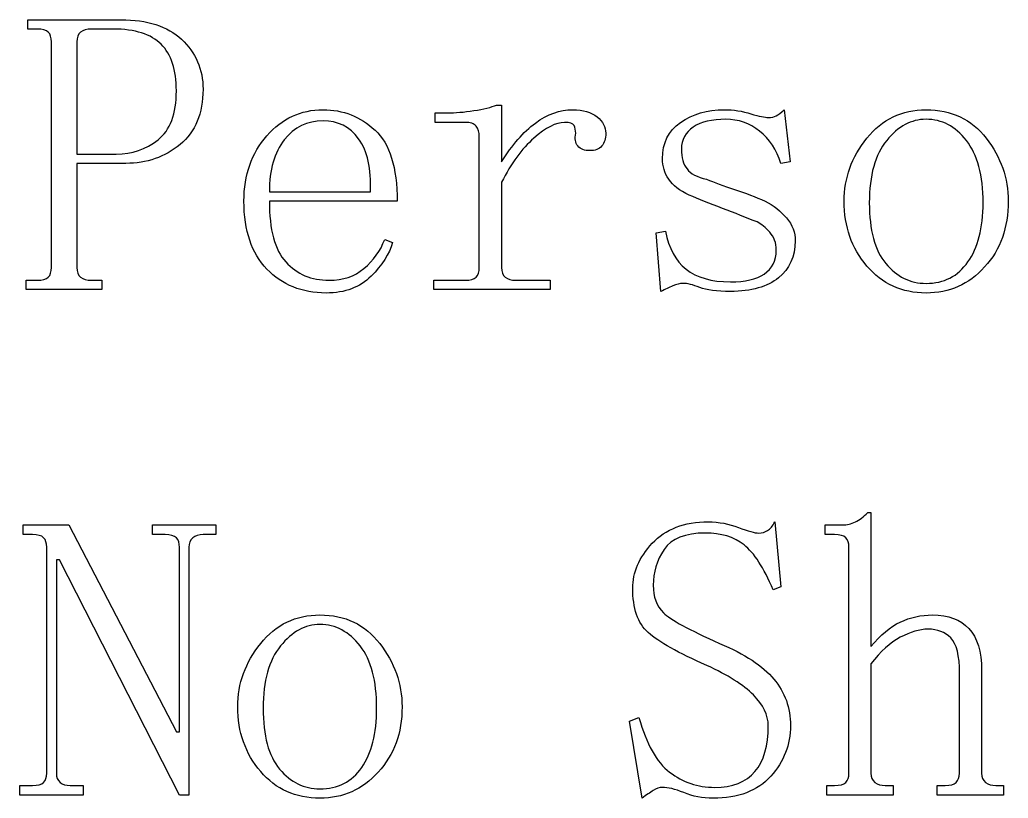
# Model space of a CAD drawing. Header units: centimetres. Extents: x -8.7 to 8.7, y -12.1 to 12.9.
# Drawn here: x -3.563 to -0.927, y 8.14 to 10.215 of the extents above; entities that cross this region are included whole.
import ezdxf

# ---------------------------------------------------------------- set-up
doc = ezdxf.new("R2010")
doc.units = ezdxf.units.CM
doc.header["$MEASUREMENT"] = 0
doc.layers.add('Layer 1', color=7, linetype='Continuous')

msp = doc.modelspace()

# ---------------------------------------------------------------- linework, layer by layer
at = {"layer": 'Layer 1'}
for points, knots in [([(-3.5415, 10.21539), (-3.5415, 10.21539), (-3.5415, 10.19059), (-3.5415, 10.19059), (-3.5415, 10.19059), (-3.5415, 10.19059), (-3.5167, 10.19059), (-3.5167, 10.19059), (-3.5167, 10.19059), (-3.50267, 10.19059), (-3.49255, 10.18793), (-3.48693, 10.18232), (-3.48693, 10.18232), (-3.48132, 10.17671), (-3.47866, 10.16792), (-3.47866, 10.15669), (-3.47866, 10.15669), (-3.47866, 10.15669), (-3.47866, 9.55476), (-3.47866, 9.55476), (-3.47866, 9.55476), (-3.47866, 9.54353), (-3.48131, 9.53474), (-3.48693, 9.52913), (-3.48693, 9.52913), (-3.49254, 9.52352), (-3.50266, 9.52086), (-3.5167, 9.52086), (-3.5167, 9.52086), (-3.5167, 9.52086), (-3.54564, 9.52086), (-3.54564, 9.52086), (-3.54564, 9.52086), (-3.54564, 9.52086), (-3.54564, 9.49606), (-3.54564, 9.49606), (-3.54564, 9.49606), (-3.54564, 9.49606), (-3.3439, 9.49606), (-3.3439, 9.49606), (-3.3439, 9.49606), (-3.3439, 9.49606), (-3.3439, 9.52086), (-3.3439, 9.52086), (-3.3439, 9.52086), (-3.3439, 9.52086), (-3.37284, 9.52086), (-3.37284, 9.52086), (-3.37284, 9.52086), (-3.38407, 9.52086), (-3.39393, 9.52351), (-3.40095, 9.52913), (-3.40095, 9.52913), (-3.40797, 9.53474), (-3.41087, 9.54353), (-3.41087, 9.55476), (-3.41087, 9.55476), (-3.41087, 9.55476), (-3.41087, 9.83257), (-3.41087, 9.83257), (-3.41087, 9.83257), (-3.41087, 9.83257), (-3.28023, 9.83257), (-3.28023, 9.83257), (-3.28023, 9.83257), (-3.22409, 9.83257), (-3.17624, 9.84932), (-3.13554, 9.88301), (-3.13554, 9.88301), (-3.09484, 9.91669), (-3.07436, 9.96563), (-3.07436, 10.03018), (-3.07436, 10.03018), (-3.07436, 10.08351), (-3.09352, 10.12821), (-3.13141, 10.1633), (-3.13141, 10.1633), (-3.1693, 10.19839), (-3.2233, 10.21539), (-3.29347, 10.21539), (-3.29347, 10.21539), (-3.29347, 10.21539), (-3.54152, 10.21539), (-3.54152, 10.21539), (-3.54152, 10.21539), (-3.54152, 10.21539), (-3.5415, 10.21539), (-3.5415, 10.21539)], [0, 0, 0, 0, 0.0434783, 0.0434783, 0.0434783, 0.0434783, 0.0869565, 0.0869565, 0.0869565, 0.0869565, 0.1304348, 0.1304348, 0.1304348, 0.1304348, 0.173913, 0.173913, 0.173913, 0.173913, 0.2173913, 0.2173913, 0.2173913, 0.2173913, 0.2608696, 0.2608696, 0.2608696, 0.2608696, 0.3043478, 0.3043478, 0.3043478, 0.3043478, 0.3478261, 0.3478261, 0.3478261, 0.3478261, 0.3913043, 0.3913043, 0.3913043, 0.3913043, 0.4347826, 0.4347826, 0.4347826, 0.4347826, 0.4782609, 0.4782609, 0.4782609, 0.4782609, 0.5217391, 0.5217391, 0.5217391, 0.5217391, 0.5652174, 0.5652174, 0.5652174, 0.5652174, 0.6086957, 0.6086957, 0.6086957, 0.6086957, 0.6521739, 0.6521739, 0.6521739, 0.6521739, 0.6956522, 0.6956522, 0.6956522, 0.6956522, 0.7391304, 0.7391304, 0.7391304, 0.7391304, 0.7826087, 0.7826087, 0.7826087, 0.7826087, 0.826087, 0.826087, 0.826087, 0.826087, 0.8695652, 0.8695652, 0.8695652, 0.8695652, 0.9130435, 0.9130435, 0.9130435, 0.9130435, 1, 1, 1, 1]), ([(-3.37283, 10.19059), (-3.37283, 10.19059), (-3.31413, 10.19059), (-3.31413, 10.19059), (-3.31413, 10.19059), (-3.25519, 10.19059), (-3.21264, 10.17674), (-3.18597, 10.15008), (-3.18597, 10.15008), (-3.1593, 10.12341), (-3.14546, 10.08219), (-3.14546, 10.02606), (-3.14546, 10.02606), (-3.14546, 9.96431), (-3.16196, 9.92068), (-3.19424, 9.89542), (-3.19424, 9.89542), (-3.22652, 9.87016), (-3.26376, 9.85739), (-3.30586, 9.85739), (-3.30586, 9.85739), (-3.30586, 9.85739), (-3.41087, 9.85739), (-3.41087, 9.85739), (-3.41087, 9.85739), (-3.41087, 9.85739), (-3.41087, 10.1567), (-3.41087, 10.1567), (-3.41087, 10.1567), (-3.41087, 10.16793), (-3.40797, 10.17672), (-3.40095, 10.18233), (-3.40095, 10.18233), (-3.39393, 10.18794), (-3.38407, 10.1906), (-3.37284, 10.1906), (-3.37284, 10.1906), (-3.37284, 10.1906), (-3.37283, 10.19059), (-3.37283, 10.19059)], [0, 0, 0, 0, 0.0909091, 0.0909091, 0.0909091, 0.0909091, 0.1818182, 0.1818182, 0.1818182, 0.1818182, 0.2727273, 0.2727273, 0.2727273, 0.2727273, 0.3636364, 0.3636364, 0.3636364, 0.3636364, 0.4545455, 0.4545455, 0.4545455, 0.4545455, 0.5454545, 0.5454545, 0.5454545, 0.5454545, 0.6363636, 0.6363636, 0.6363636, 0.6363636, 0.7272727, 0.7272727, 0.7272727, 0.7272727, 0.8181818, 0.8181818, 0.8181818, 0.8181818, 1, 1, 1, 1]), ([(-2.75437, 9.97562), (-2.81332, 9.97562), (-2.86332, 9.95248), (-2.90402, 9.90617), (-2.90402, 9.90617), (-2.94472, 9.85986), (-2.9652, 9.80188), (-2.9652, 9.73171), (-2.9652, 9.73171), (-2.9652, 9.65312), (-2.94472, 9.59274), (-2.90402, 9.55064), (-2.90402, 9.55064), (-2.86332, 9.50854), (-2.81066, 9.48697), (-2.7461, 9.48697), (-2.7461, 9.48697), (-2.69558, 9.48697), (-2.65568, 9.50215), (-2.62621, 9.53162), (-2.62621, 9.53162), (-2.59674, 9.56109), (-2.57758, 9.59087), (-2.56916, 9.62174), (-2.56916, 9.62174), (-2.56916, 9.62174), (-2.58983, 9.63001), (-2.58983, 9.63001), (-2.58983, 9.63001), (-2.60106, 9.59913), (-2.61997, 9.57334), (-2.64523, 9.55229), (-2.64523, 9.55229), (-2.67049, 9.53124), (-2.70134, 9.52087), (-2.73783, 9.52087), (-2.73783, 9.52087), (-2.78555, 9.52087), (-2.82411, 9.53737), (-2.85359, 9.56965), (-2.85359, 9.56965), (-2.88306, 9.60193), (-2.89741, 9.65592), (-2.89741, 9.73171), (-2.89741, 9.73171), (-2.89741, 9.73171), (-2.55676, 9.73171), (-2.55676, 9.73171), (-2.55676, 9.73171), (-2.55676, 9.82153), (-2.57617, 9.88456), (-2.61546, 9.92105), (-2.61546, 9.92105), (-2.65476, 9.95754), (-2.70104, 9.97562), (-2.75437, 9.97562)], [0, 0, 0, 0, 0.0666667, 0.0666667, 0.0666667, 0.0666667, 0.1333333, 0.1333333, 0.1333333, 0.1333333, 0.2, 0.2, 0.2, 0.2, 0.2666667, 0.2666667, 0.2666667, 0.2666667, 0.3333333, 0.3333333, 0.3333333, 0.3333333, 0.4, 0.4, 0.4, 0.4, 0.4666667, 0.4666667, 0.4666667, 0.4666667, 0.5333333, 0.5333333, 0.5333333, 0.5333333, 0.6, 0.6, 0.6, 0.6, 0.6666667, 0.6666667, 0.6666667, 0.6666667, 0.7333333, 0.7333333, 0.7333333, 0.7333333, 0.8, 0.8, 0.8, 0.8, 0.8666667, 0.8666667, 0.8666667, 0.8666667, 1, 1, 1, 1]), ([(-2.29135, 9.98802), (-2.30538, 9.98241), (-2.32587, 9.97735), (-2.35253, 9.97314), (-2.35253, 9.97314), (-2.3792, 9.96893), (-2.40233, 9.96735), (-2.42198, 9.96735), (-2.42198, 9.96735), (-2.42198, 9.96735), (-2.45505, 9.96735), (-2.45505, 9.96735), (-2.45505, 9.96735), (-2.45505, 9.96735), (-2.45505, 9.94172), (-2.45505, 9.94172), (-2.45505, 9.94172), (-2.45505, 9.94172), (-2.37567, 9.94172), (-2.37567, 9.94172), (-2.37567, 9.94172), (-2.36164, 9.94172), (-2.35152, 9.93881), (-2.3459, 9.9318), (-2.3459, 9.9318), (-2.34029, 9.92478), (-2.33763, 9.91492), (-2.33763, 9.90369), (-2.33763, 9.90369), (-2.33763, 9.90369), (-2.33763, 9.55477), (-2.33763, 9.55477), (-2.33763, 9.55477), (-2.33763, 9.54354), (-2.34028, 9.53475), (-2.3459, 9.52914), (-2.3459, 9.52914), (-2.35151, 9.52353), (-2.36163, 9.52087), (-2.37567, 9.52087), (-2.37567, 9.52087), (-2.37567, 9.52087), (-2.45918, 9.52087), (-2.45918, 9.52087), (-2.45918, 9.52087), (-2.45918, 9.52087), (-2.45918, 9.49607), (-2.45918, 9.49607), (-2.45918, 9.49607), (-2.45918, 9.49607), (-2.14829, 9.49607), (-2.14829, 9.49607), (-2.14829, 9.49607), (-2.14829, 9.49607), (-2.14829, 9.52087), (-2.14829, 9.52087), (-2.14829, 9.52087), (-2.14829, 9.52087), (-2.24089, 9.52087), (-2.24089, 9.52087), (-2.24089, 9.52087), (-2.25212, 9.52087), (-2.26116, 9.52352), (-2.26818, 9.52914), (-2.26818, 9.52914), (-2.2752, 9.53475), (-2.2781, 9.54354), (-2.2781, 9.55477), (-2.2781, 9.55477), (-2.2781, 9.55477), (-2.2781, 9.78215), (-2.2781, 9.78215), (-2.2781, 9.78215), (-2.25284, 9.83267), (-2.22439, 9.87149), (-2.19211, 9.89956), (-2.19211, 9.89956), (-2.15983, 9.92763), (-2.13271, 9.94173), (-2.11025, 9.94173), (-2.11025, 9.94173), (-2.09622, 9.94173), (-2.08743, 9.93908), (-2.08462, 9.93346), (-2.08462, 9.93346), (-2.08181, 9.92785), (-2.08049, 9.92121), (-2.08049, 9.91279), (-2.08049, 9.91279), (-2.0833, 9.89875), (-2.08172, 9.88731), (-2.0747, 9.87889), (-2.0747, 9.87889), (-2.06768, 9.87047), (-2.05649, 9.86649), (-2.04245, 9.86649), (-2.04245, 9.86649), (-2.02842, 9.86649), (-2.01805, 9.87047), (-2.01103, 9.87889), (-2.01103, 9.87889), (-2.00401, 9.88731), (-2.00028, 9.89875), (-2.00028, 9.91279), (-2.00028, 9.91279), (-2.00028, 9.92963), (-2.00799, 9.94398), (-2.02343, 9.95661), (-2.02343, 9.95661), (-2.03887, 9.96924), (-2.06068, 9.97563), (-2.08875, 9.97563), (-2.08875, 9.97563), (-2.12243, 9.97563), (-2.15569, 9.96393), (-2.18797, 9.94008), (-2.18797, 9.94008), (-2.22025, 9.91622), (-2.25002, 9.88164), (-2.27809, 9.83673), (-2.27809, 9.83673), (-2.27809, 9.83673), (-2.27809, 9.98804), (-2.27809, 9.98804), (-2.27809, 9.98804), (-2.27809, 9.98804), (-2.29132, 9.98804), (-2.29132, 9.98804), (-2.29132, 9.98804), (-2.29132, 9.98804), (-2.29135, 9.98802), (-2.29135, 9.98802)], [0, 0, 0, 0, 0.0294118, 0.0294118, 0.0294118, 0.0294118, 0.0588235, 0.0588235, 0.0588235, 0.0588235, 0.0882353, 0.0882353, 0.0882353, 0.0882353, 0.1176471, 0.1176471, 0.1176471, 0.1176471, 0.1470588, 0.1470588, 0.1470588, 0.1470588, 0.1764706, 0.1764706, 0.1764706, 0.1764706, 0.2058824, 0.2058824, 0.2058824, 0.2058824, 0.2352941, 0.2352941, 0.2352941, 0.2352941, 0.2647059, 0.2647059, 0.2647059, 0.2647059, 0.2941176, 0.2941176, 0.2941176, 0.2941176, 0.3235294, 0.3235294, 0.3235294, 0.3235294, 0.3529412, 0.3529412, 0.3529412, 0.3529412, 0.3823529, 0.3823529, 0.3823529, 0.3823529, 0.4117647, 0.4117647, 0.4117647, 0.4117647, 0.4411765, 0.4411765, 0.4411765, 0.4411765, 0.4705882, 0.4705882, 0.4705882, 0.4705882, 0.5, 0.5, 0.5, 0.5, 0.5294118, 0.5294118, 0.5294118, 0.5294118, 0.5588235, 0.5588235, 0.5588235, 0.5588235, 0.5882353, 0.5882353, 0.5882353, 0.5882353, 0.6176471, 0.6176471, 0.6176471, 0.6176471, 0.6470588, 0.6470588, 0.6470588, 0.6470588, 0.6764706, 0.6764706, 0.6764706, 0.6764706, 0.7058824, 0.7058824, 0.7058824, 0.7058824, 0.7352941, 0.7352941, 0.7352941, 0.7352941, 0.7647059, 0.7647059, 0.7647059, 0.7647059, 0.7941176, 0.7941176, 0.7941176, 0.7941176, 0.8235294, 0.8235294, 0.8235294, 0.8235294, 0.8529412, 0.8529412, 0.8529412, 0.8529412, 0.8823529, 0.8823529, 0.8823529, 0.8823529, 0.9117647, 0.9117647, 0.9117647, 0.9117647, 0.9411765, 0.9411765, 0.9411765, 0.9411765, 1, 1, 1, 1]), ([(-1.68446, 9.97562), (-1.72937, 9.97562), (-1.76876, 9.96417), (-1.80104, 9.94172), (-1.80104, 9.94172), (-1.83332, 9.91926), (-1.849, 9.88708), (-1.849, 9.84498), (-1.849, 9.84498), (-1.849, 9.82533), (-1.84369, 9.80725), (-1.83246, 9.79041), (-1.83246, 9.79041), (-1.82123, 9.77357), (-1.80315, 9.75947), (-1.77789, 9.74824), (-1.77789, 9.74824), (-1.75263, 9.73701), (-1.7231, 9.72532), (-1.68942, 9.71269), (-1.68942, 9.71269), (-1.65574, 9.70006), (-1.62489, 9.68754), (-1.59682, 9.67631), (-1.59682, 9.67631), (-1.58559, 9.6707), (-1.57415, 9.66166), (-1.56292, 9.64902), (-1.56292, 9.64902), (-1.55169, 9.63639), (-1.54556, 9.62071), (-1.54556, 9.60106), (-1.54556, 9.60106), (-1.54556, 9.57299), (-1.55675, 9.55143), (-1.57781, 9.53739), (-1.57781, 9.53739), (-1.59886, 9.52336), (-1.62864, 9.51672), (-1.66793, 9.51672), (-1.66793, 9.51672), (-1.71845, 9.51672), (-1.7581, 9.52816), (-1.78617, 9.55062), (-1.78617, 9.55062), (-1.81424, 9.57308), (-1.83232, 9.60658), (-1.84074, 9.65149), (-1.84074, 9.65149), (-1.84074, 9.65149), (-1.86554, 9.64736), (-1.86554, 9.64736), (-1.86554, 9.64736), (-1.86554, 9.64736), (-1.85314, 9.49109), (-1.85314, 9.49109), (-1.85314, 9.49109), (-1.84191, 9.4967), (-1.83155, 9.50176), (-1.82172, 9.50597), (-1.82172, 9.50597), (-1.8119, 9.51018), (-1.80286, 9.51258), (-1.79443, 9.51258), (-1.79443, 9.51258), (-1.7832, 9.51258), (-1.76803, 9.50885), (-1.74978, 9.50183), (-1.74978, 9.50183), (-1.73154, 9.49481), (-1.70441, 9.49108), (-1.66792, 9.49108), (-1.66792, 9.49108), (-1.61178, 9.49108), (-1.56924, 9.5036), (-1.53976, 9.52746), (-1.53976, 9.52746), (-1.51029, 9.55132), (-1.49511, 9.58375), (-1.49511, 9.62585), (-1.49511, 9.62585), (-1.49511, 9.64831), (-1.50282, 9.66879), (-1.51826, 9.68703), (-1.51826, 9.68703), (-1.5337, 9.70527), (-1.55286, 9.72045), (-1.57531, 9.73168), (-1.57531, 9.73168), (-1.60057, 9.74291), (-1.62769, 9.75327), (-1.65717, 9.7631), (-1.65717, 9.7631), (-1.68664, 9.77292), (-1.71194, 9.78196), (-1.73158, 9.79039), (-1.73158, 9.79039), (-1.75684, 9.796), (-1.77385, 9.80504), (-1.78367, 9.81768), (-1.78367, 9.81768), (-1.79349, 9.83031), (-1.79855, 9.84814), (-1.79855, 9.8706), (-1.79855, 9.8706), (-1.79855, 9.89586), (-1.78818, 9.91527), (-1.76713, 9.9293), (-1.76713, 9.9293), (-1.74608, 9.94333), (-1.7168, 9.94997), (-1.68031, 9.94997), (-1.68031, 9.94997), (-1.64663, 9.94997), (-1.61685, 9.9396), (-1.59019, 9.91855), (-1.59019, 9.91855), (-1.56352, 9.8975), (-1.54437, 9.86905), (-1.53314, 9.83256), (-1.53314, 9.83256), (-1.53314, 9.83256), (-1.50834, 9.83669), (-1.50834, 9.83669), (-1.50834, 9.83669), (-1.50834, 9.83669), (-1.52488, 9.9756), (-1.52488, 9.9756), (-1.52488, 9.9756), (-1.5333, 9.96718), (-1.53994, 9.96187), (-1.54555, 9.95906), (-1.54555, 9.95906), (-1.55116, 9.95625), (-1.55863, 9.95493), (-1.56705, 9.95493), (-1.56705, 9.95493), (-1.57547, 9.95493), (-1.5909, 9.95783), (-1.61335, 9.96485), (-1.61335, 9.96485), (-1.63581, 9.97187), (-1.65919, 9.9756), (-1.68446, 9.9756), (-1.68446, 9.9756), (-1.68446, 9.9756), (-1.68446, 9.97562), (-1.68446, 9.97562)], [0, 0, 0, 0, 0.0263158, 0.0263158, 0.0263158, 0.0263158, 0.0526316, 0.0526316, 0.0526316, 0.0526316, 0.0789474, 0.0789474, 0.0789474, 0.0789474, 0.1052632, 0.1052632, 0.1052632, 0.1052632, 0.1315789, 0.1315789, 0.1315789, 0.1315789, 0.1578947, 0.1578947, 0.1578947, 0.1578947, 0.1842105, 0.1842105, 0.1842105, 0.1842105, 0.2105263, 0.2105263, 0.2105263, 0.2105263, 0.2368421, 0.2368421, 0.2368421, 0.2368421, 0.2631579, 0.2631579, 0.2631579, 0.2631579, 0.2894737, 0.2894737, 0.2894737, 0.2894737, 0.3157895, 0.3157895, 0.3157895, 0.3157895, 0.3421053, 0.3421053, 0.3421053, 0.3421053, 0.3684211, 0.3684211, 0.3684211, 0.3684211, 0.3947368, 0.3947368, 0.3947368, 0.3947368, 0.4210526, 0.4210526, 0.4210526, 0.4210526, 0.4473684, 0.4473684, 0.4473684, 0.4473684, 0.4736842, 0.4736842, 0.4736842, 0.4736842, 0.5, 0.5, 0.5, 0.5, 0.5263158, 0.5263158, 0.5263158, 0.5263158, 0.5526316, 0.5526316, 0.5526316, 0.5526316, 0.5789474, 0.5789474, 0.5789474, 0.5789474, 0.6052632, 0.6052632, 0.6052632, 0.6052632, 0.6315789, 0.6315789, 0.6315789, 0.6315789, 0.6578947, 0.6578947, 0.6578947, 0.6578947, 0.6842105, 0.6842105, 0.6842105, 0.6842105, 0.7105263, 0.7105263, 0.7105263, 0.7105263, 0.7368421, 0.7368421, 0.7368421, 0.7368421, 0.7631579, 0.7631579, 0.7631579, 0.7631579, 0.7894737, 0.7894737, 0.7894737, 0.7894737, 0.8157895, 0.8157895, 0.8157895, 0.8157895, 0.8421053, 0.8421053, 0.8421053, 0.8421053, 0.8684211, 0.8684211, 0.8684211, 0.8684211, 0.8947368, 0.8947368, 0.8947368, 0.8947368, 0.9210526, 0.9210526, 0.9210526, 0.9210526, 0.9473684, 0.9473684, 0.9473684, 0.9473684, 1, 1, 1, 1]), ([(-1.1462, 9.97562), (-1.21076, 9.97562), (-1.26342, 9.95008), (-1.30412, 9.89955), (-1.30412, 9.89955), (-1.34482, 9.84903), (-1.36448, 9.79346), (-1.36448, 9.7317), (-1.36448, 9.7317), (-1.36448, 9.66433), (-1.34482, 9.60661), (-1.30412, 9.55889), (-1.30412, 9.55889), (-1.26342, 9.51117), (-1.21076, 9.48696), (-1.1462, 9.48696), (-1.1462, 9.48696), (-1.08445, 9.48696), (-1.03203, 9.5101), (-0.98993, 9.55641), (-0.98993, 9.55641), (-0.94783, 9.60272), (-0.92709, 9.66152), (-0.92709, 9.7317), (-0.92709, 9.7317), (-0.92709, 9.79345), (-0.9465, 9.84902), (-0.98579, 9.89955), (-0.98579, 9.89955), (-1.02509, 9.95007), (-1.07883, 9.97562), (-1.14619, 9.97562), (-1.14619, 9.97562), (-1.14619, 9.97562), (-1.1462, 9.97562), (-1.1462, 9.97562)], [0, 0, 0, 0, 0.1, 0.1, 0.1, 0.1, 0.2, 0.2, 0.2, 0.2, 0.3, 0.3, 0.3, 0.3, 0.4, 0.4, 0.4, 0.4, 0.5, 0.5, 0.5, 0.5, 0.6, 0.6, 0.6, 0.6, 0.7, 0.7, 0.7, 0.7, 0.8, 0.8, 0.8, 0.8, 1, 1, 1, 1]), ([(-2.75437, 9.94585), (-2.71507, 9.94585), (-2.68314, 9.93017), (-2.65929, 9.89789), (-2.65929, 9.89789), (-2.63543, 9.86561), (-2.62506, 9.81825), (-2.62787, 9.7565), (-2.62787, 9.7565), (-2.62787, 9.7565), (-2.89741, 9.7565), (-2.89741, 9.7565), (-2.89741, 9.7565), (-2.89741, 9.81544), (-2.88439, 9.86172), (-2.85772, 9.89541), (-2.85772, 9.89541), (-2.83105, 9.92909), (-2.79647, 9.94585), (-2.75437, 9.94585)], [0, 0, 0, 0, 0.1666667, 0.1666667, 0.1666667, 0.1666667, 0.3333333, 0.3333333, 0.3333333, 0.3333333, 0.5, 0.5, 0.5, 0.5, 0.6666667, 0.6666667, 0.6666667, 0.6666667, 1, 1, 1, 1]), ([(-1.1462, 9.94998), (-1.1041, 9.94998), (-1.06819, 9.93165), (-1.03871, 9.89376), (-1.03871, 9.89376), (-1.00924, 9.85587), (-0.99406, 9.80055), (-0.99406, 9.72757), (-0.99406, 9.72757), (-0.99406, 9.6602), (-1.00791, 9.60754), (-1.03457, 9.56965), (-1.03457, 9.56965), (-1.06124, 9.53176), (-1.09847, 9.5126), (-1.14619, 9.5126), (-1.14619, 9.5126), (-1.18829, 9.5126), (-1.2242, 9.53043), (-1.25368, 9.56552), (-1.25368, 9.56552), (-1.28315, 9.60061), (-1.2975, 9.6546), (-1.2975, 9.72758), (-1.2975, 9.72758), (-1.2975, 9.80056), (-1.28207, 9.85588), (-1.2512, 9.89377), (-1.2512, 9.89377), (-1.22032, 9.93166), (-1.18549, 9.94999), (-1.14619, 9.94999), (-1.14619, 9.94999), (-1.14619, 9.94999), (-1.1462, 9.94998), (-1.1462, 9.94998)], [0, 0, 0, 0, 0.1, 0.1, 0.1, 0.1, 0.2, 0.2, 0.2, 0.2, 0.3, 0.3, 0.3, 0.3, 0.4, 0.4, 0.4, 0.4, 0.5, 0.5, 0.5, 0.5, 0.6, 0.6, 0.6, 0.6, 0.7, 0.7, 0.7, 0.7, 0.8, 0.8, 0.8, 0.8, 1, 1, 1, 1]), ([(-1.30164, 8.90157), (-1.31287, 8.89034), (-1.32349, 8.88238), (-1.33471, 8.87677), (-1.33471, 8.87677), (-1.34594, 8.87116), (-1.35738, 8.8685), (-1.36861, 8.8685), (-1.36861, 8.8685), (-1.36861, 8.8685), (-1.41491, 8.8685), (-1.41491, 8.8685), (-1.41491, 8.8685), (-1.41491, 8.8685), (-1.41491, 8.84287), (-1.41491, 8.84287), (-1.41491, 8.84287), (-1.41491, 8.84287), (-1.39011, 8.84287), (-1.39011, 8.84287), (-1.39011, 8.84287), (-1.37608, 8.84287), (-1.36596, 8.84021), (-1.36034, 8.8346), (-1.36034, 8.8346), (-1.35473, 8.82899), (-1.35207, 8.8202), (-1.35207, 8.80897), (-1.35207, 8.80897), (-1.35207, 8.80897), (-1.35207, 8.20704), (-1.35207, 8.20704), (-1.35207, 8.20704), (-1.35207, 8.19581), (-1.35472, 8.18785), (-1.36034, 8.18224), (-1.36034, 8.18224), (-1.36595, 8.17663), (-1.37607, 8.17397), (-1.39011, 8.17397), (-1.39011, 8.17397), (-1.39011, 8.17397), (-1.41078, 8.17397), (-1.41078, 8.17397), (-1.41078, 8.17397), (-1.41078, 8.17397), (-1.41078, 8.14834), (-1.41078, 8.14834), (-1.41078, 8.14834), (-1.41078, 8.14834), (-1.23384, 8.14834), (-1.23384, 8.14834), (-1.23384, 8.14834), (-1.23384, 8.14834), (-1.23384, 8.17397), (-1.23384, 8.17397), (-1.23384, 8.17397), (-1.23384, 8.17397), (-1.25534, 8.17397), (-1.25534, 8.17397), (-1.25534, 8.17397), (-1.26657, 8.17397), (-1.27561, 8.17662), (-1.28263, 8.18224), (-1.28263, 8.18224), (-1.28965, 8.18785), (-1.29338, 8.19582), (-1.29338, 8.20704), (-1.29338, 8.20704), (-1.29338, 8.20704), (-1.29338, 8.49808), (-1.29338, 8.49808), (-1.29338, 8.49808), (-1.26812, 8.53176), (-1.2415, 8.55515), (-1.21483, 8.56919), (-1.21483, 8.56919), (-1.18816, 8.58322), (-1.1637, 8.59069), (-1.14124, 8.59069), (-1.14124, 8.59069), (-1.11598, 8.59069), (-1.09549, 8.58298), (-1.08006, 8.56754), (-1.08006, 8.56754), (-1.06462, 8.5521), (-1.05691, 8.52017), (-1.05691, 8.47246), (-1.05691, 8.47246), (-1.05691, 8.47246), (-1.05691, 8.20705), (-1.05691, 8.20705), (-1.05691, 8.20705), (-1.05691, 8.19582), (-1.06039, 8.18786), (-1.06601, 8.18225), (-1.06601, 8.18225), (-1.07162, 8.17664), (-1.08091, 8.17398), (-1.09495, 8.17398), (-1.09495, 8.17398), (-1.09495, 8.17398), (-1.11645, 8.17398), (-1.11645, 8.17398), (-1.11645, 8.17398), (-1.11645, 8.17398), (-1.11645, 8.14835), (-1.11645, 8.14835), (-1.11645, 8.14835), (-1.11645, 8.14835), (-0.93951, 8.14835), (-0.93951, 8.14835), (-0.93951, 8.14835), (-0.93951, 8.14835), (-0.93951, 8.17398), (-0.93951, 8.17398), (-0.93951, 8.17398), (-0.93951, 8.17398), (-0.96018, 8.17398), (-0.96018, 8.17398), (-0.96018, 8.17398), (-0.97141, 8.17398), (-0.98045, 8.17663), (-0.98747, 8.18225), (-0.98747, 8.18225), (-0.99449, 8.18786), (-0.99822, 8.19583), (-0.99822, 8.20705), (-0.99822, 8.20705), (-0.99822, 8.20705), (-0.99822, 8.48073), (-0.99822, 8.48073), (-0.99822, 8.48073), (-0.99822, 8.53125), (-1.00966, 8.56849), (-1.03212, 8.59235), (-1.03212, 8.59235), (-1.05458, 8.61621), (-1.08675, 8.62873), (-1.12886, 8.62873), (-1.12886, 8.62873), (-1.15974, 8.62873), (-1.18818, 8.62234), (-1.21485, 8.60971), (-1.21485, 8.60971), (-1.24152, 8.59708), (-1.26814, 8.57527), (-1.2934, 8.54439), (-1.2934, 8.54439), (-1.2934, 8.54439), (-1.2934, 8.90158), (-1.2934, 8.90158), (-1.2934, 8.90158), (-1.2934, 8.90158), (-1.30167, 8.90158), (-1.30167, 8.90158), (-1.30167, 8.90158), (-1.30167, 8.90158), (-1.30164, 8.90157), (-1.30164, 8.90157)], [0, 0, 0, 0, 0.0243902, 0.0243902, 0.0243902, 0.0243902, 0.0487805, 0.0487805, 0.0487805, 0.0487805, 0.0731707, 0.0731707, 0.0731707, 0.0731707, 0.097561, 0.097561, 0.097561, 0.097561, 0.1219512, 0.1219512, 0.1219512, 0.1219512, 0.1463415, 0.1463415, 0.1463415, 0.1463415, 0.1707317, 0.1707317, 0.1707317, 0.1707317, 0.195122, 0.195122, 0.195122, 0.195122, 0.2195122, 0.2195122, 0.2195122, 0.2195122, 0.2439024, 0.2439024, 0.2439024, 0.2439024, 0.2682927, 0.2682927, 0.2682927, 0.2682927, 0.2926829, 0.2926829, 0.2926829, 0.2926829, 0.3170732, 0.3170732, 0.3170732, 0.3170732, 0.3414634, 0.3414634, 0.3414634, 0.3414634, 0.3658537, 0.3658537, 0.3658537, 0.3658537, 0.3902439, 0.3902439, 0.3902439, 0.3902439, 0.4146341, 0.4146341, 0.4146341, 0.4146341, 0.4390244, 0.4390244, 0.4390244, 0.4390244, 0.4634146, 0.4634146, 0.4634146, 0.4634146, 0.4878049, 0.4878049, 0.4878049, 0.4878049, 0.5121951, 0.5121951, 0.5121951, 0.5121951, 0.5365854, 0.5365854, 0.5365854, 0.5365854, 0.5609756, 0.5609756, 0.5609756, 0.5609756, 0.5853659, 0.5853659, 0.5853659, 0.5853659, 0.6097561, 0.6097561, 0.6097561, 0.6097561, 0.6341463, 0.6341463, 0.6341463, 0.6341463, 0.6585366, 0.6585366, 0.6585366, 0.6585366, 0.6829268, 0.6829268, 0.6829268, 0.6829268, 0.7073171, 0.7073171, 0.7073171, 0.7073171, 0.7317073, 0.7317073, 0.7317073, 0.7317073, 0.7560976, 0.7560976, 0.7560976, 0.7560976, 0.7804878, 0.7804878, 0.7804878, 0.7804878, 0.804878, 0.804878, 0.804878, 0.804878, 0.8292683, 0.8292683, 0.8292683, 0.8292683, 0.8536585, 0.8536585, 0.8536585, 0.8536585, 0.8780488, 0.8780488, 0.8780488, 0.8780488, 0.902439, 0.902439, 0.902439, 0.902439, 0.9268293, 0.9268293, 0.9268293, 0.9268293, 0.9512195, 0.9512195, 0.9512195, 0.9512195, 1, 1, 1, 1]), ([(-3.55391, 8.8685), (-3.55391, 8.8685), (-3.55391, 8.84287), (-3.55391, 8.84287), (-3.55391, 8.84287), (-3.55391, 8.84287), (-3.52911, 8.84287), (-3.52911, 8.84287), (-3.52911, 8.84287), (-3.51508, 8.84287), (-3.50496, 8.84021), (-3.49934, 8.8346), (-3.49934, 8.8346), (-3.49373, 8.82899), (-3.49107, 8.8202), (-3.49107, 8.80897), (-3.49107, 8.80897), (-3.49107, 8.80897), (-3.49107, 8.20704), (-3.49107, 8.20704), (-3.49107, 8.20704), (-3.49107, 8.19581), (-3.49372, 8.18785), (-3.49934, 8.18224), (-3.49934, 8.18224), (-3.50495, 8.17663), (-3.51507, 8.17397), (-3.52911, 8.17397), (-3.52911, 8.17397), (-3.52911, 8.17397), (-3.56301, 8.17397), (-3.56301, 8.17397), (-3.56301, 8.17397), (-3.56301, 8.17397), (-3.56301, 8.14834), (-3.56301, 8.14834), (-3.56301, 8.14834), (-3.56301, 8.14834), (-3.39434, 8.14834), (-3.39434, 8.14834), (-3.39434, 8.14834), (-3.39434, 8.14834), (-3.39434, 8.17397), (-3.39434, 8.17397), (-3.39434, 8.17397), (-3.39434, 8.17397), (-3.42824, 8.17397), (-3.42824, 8.17397), (-3.42824, 8.17397), (-3.43947, 8.17397), (-3.44851, 8.17662), (-3.45553, 8.18224), (-3.45553, 8.18224), (-3.46255, 8.18785), (-3.46545, 8.19582), (-3.46545, 8.20704), (-3.46545, 8.20704), (-3.46545, 8.20704), (-3.46545, 8.77589), (-3.46545, 8.77589), (-3.46545, 8.77589), (-3.46545, 8.77589), (-3.45718, 8.77589), (-3.45718, 8.77589), (-3.45718, 8.77589), (-3.45718, 8.77589), (-3.1372, 8.14833), (-3.1372, 8.14833), (-3.1372, 8.14833), (-3.1372, 8.14833), (-3.1124, 8.14833), (-3.1124, 8.14833), (-3.1124, 8.14833), (-3.1124, 8.14833), (-3.1124, 8.80896), (-3.1124, 8.80896), (-3.1124, 8.80896), (-3.1124, 8.82019), (-3.10867, 8.82898), (-3.10165, 8.83459), (-3.10165, 8.83459), (-3.09463, 8.8402), (-3.08559, 8.84286), (-3.07436, 8.84286), (-3.07436, 8.84286), (-3.07436, 8.84286), (-3.04046, 8.84286), (-3.04046, 8.84286), (-3.04046, 8.84286), (-3.04046, 8.84286), (-3.04046, 8.86849), (-3.04046, 8.86849), (-3.04046, 8.86849), (-3.04046, 8.86849), (-3.20913, 8.86849), (-3.20913, 8.86849), (-3.20913, 8.86849), (-3.20913, 8.86849), (-3.20913, 8.84286), (-3.20913, 8.84286), (-3.20913, 8.84286), (-3.20913, 8.84286), (-3.17523, 8.84286), (-3.17523, 8.84286), (-3.17523, 8.84286), (-3.1612, 8.84286), (-3.15108, 8.8402), (-3.14546, 8.83459), (-3.14546, 8.83459), (-3.13985, 8.82898), (-3.13719, 8.82019), (-3.13719, 8.80896), (-3.13719, 8.80896), (-3.13719, 8.80896), (-3.13719, 8.317), (-3.13719, 8.317), (-3.13719, 8.317), (-3.13719, 8.317), (-3.14546, 8.317), (-3.14546, 8.317), (-3.14546, 8.317), (-3.14546, 8.317), (-3.43237, 8.86849), (-3.43237, 8.86849), (-3.43237, 8.86849), (-3.43237, 8.86849), (-3.55391, 8.86849), (-3.55391, 8.86849), (-3.55391, 8.86849), (-3.55391, 8.86849), (-3.55391, 8.8685), (-3.55391, 8.8685)], [0, 0, 0, 0, 0.0294118, 0.0294118, 0.0294118, 0.0294118, 0.0588235, 0.0588235, 0.0588235, 0.0588235, 0.0882353, 0.0882353, 0.0882353, 0.0882353, 0.1176471, 0.1176471, 0.1176471, 0.1176471, 0.1470588, 0.1470588, 0.1470588, 0.1470588, 0.1764706, 0.1764706, 0.1764706, 0.1764706, 0.2058824, 0.2058824, 0.2058824, 0.2058824, 0.2352941, 0.2352941, 0.2352941, 0.2352941, 0.2647059, 0.2647059, 0.2647059, 0.2647059, 0.2941176, 0.2941176, 0.2941176, 0.2941176, 0.3235294, 0.3235294, 0.3235294, 0.3235294, 0.3529412, 0.3529412, 0.3529412, 0.3529412, 0.3823529, 0.3823529, 0.3823529, 0.3823529, 0.4117647, 0.4117647, 0.4117647, 0.4117647, 0.4411765, 0.4411765, 0.4411765, 0.4411765, 0.4705882, 0.4705882, 0.4705882, 0.4705882, 0.5, 0.5, 0.5, 0.5, 0.5294118, 0.5294118, 0.5294118, 0.5294118, 0.5588235, 0.5588235, 0.5588235, 0.5588235, 0.5882353, 0.5882353, 0.5882353, 0.5882353, 0.6176471, 0.6176471, 0.6176471, 0.6176471, 0.6470588, 0.6470588, 0.6470588, 0.6470588, 0.6764706, 0.6764706, 0.6764706, 0.6764706, 0.7058824, 0.7058824, 0.7058824, 0.7058824, 0.7352941, 0.7352941, 0.7352941, 0.7352941, 0.7647059, 0.7647059, 0.7647059, 0.7647059, 0.7941176, 0.7941176, 0.7941176, 0.7941176, 0.8235294, 0.8235294, 0.8235294, 0.8235294, 0.8529412, 0.8529412, 0.8529412, 0.8529412, 0.8823529, 0.8823529, 0.8823529, 0.8823529, 0.9117647, 0.9117647, 0.9117647, 0.9117647, 0.9411765, 0.9411765, 0.9411765, 0.9411765, 1, 1, 1, 1]), ([(-1.72663, 8.87677), (-1.79119, 8.87677), (-1.8412, 8.85761), (-1.87628, 8.81972), (-1.87628, 8.81972), (-1.91137, 8.78183), (-1.92837, 8.74193), (-1.92837, 8.69983), (-1.92837, 8.69983), (-1.92837, 8.6465), (-1.9151, 8.60686), (-1.88703, 8.58159), (-1.88703, 8.58159), (-1.85896, 8.55633), (-1.80655, 8.52763), (-1.73076, 8.49395), (-1.73076, 8.49395), (-1.67462, 8.46869), (-1.6334, 8.44207), (-1.60674, 8.4154), (-1.60674, 8.4154), (-1.58007, 8.38873), (-1.56705, 8.36161), (-1.56705, 8.33354), (-1.56705, 8.33354), (-1.56705, 8.28021), (-1.57875, 8.23924), (-1.6026, 8.21117), (-1.6026, 8.21117), (-1.62646, 8.1831), (-1.66237, 8.169), (-1.71009, 8.169), (-1.71009, 8.169), (-1.755, 8.169), (-1.79489, 8.18285), (-1.82998, 8.20951), (-1.82998, 8.20951), (-1.86507, 8.23618), (-1.89219, 8.28486), (-1.91184, 8.35503), (-1.91184, 8.35503), (-1.91184, 8.35503), (-1.93747, 8.34593), (-1.93747, 8.34593), (-1.93747, 8.34593), (-1.93747, 8.34593), (-1.90357, 8.14005), (-1.90357, 8.14005), (-1.90357, 8.14005), (-1.89234, 8.14847), (-1.88223, 8.15511), (-1.8738, 8.16072), (-1.8738, 8.16072), (-1.86538, 8.16633), (-1.85742, 8.16899), (-1.849, 8.16899), (-1.849, 8.16899), (-1.83497, 8.16899), (-1.81581, 8.16476), (-1.79195, 8.15493), (-1.79195, 8.15493), (-1.76809, 8.14511), (-1.7423, 8.14005), (-1.71423, 8.14005), (-1.71423, 8.14005), (-1.64686, 8.14005), (-1.59553, 8.15946), (-1.56044, 8.19875), (-1.56044, 8.19875), (-1.52535, 8.23805), (-1.50752, 8.283), (-1.50752, 8.33352), (-1.50752, 8.33352), (-1.50752, 8.38124), (-1.5227, 8.42246), (-1.55217, 8.45754), (-1.55217, 8.45754), (-1.58164, 8.49263), (-1.6295, 8.52455), (-1.69686, 8.55262), (-1.69686, 8.55262), (-1.77826, 8.58911), (-1.82827, 8.61623), (-1.84651, 8.63448), (-1.84651, 8.63448), (-1.86476, 8.65272), (-1.8738, 8.67719), (-1.8738, 8.70807), (-1.8738, 8.70807), (-1.8738, 8.74175), (-1.86451, 8.77368), (-1.84486, 8.80315), (-1.84486, 8.80315), (-1.82521, 8.83262), (-1.78822, 8.84697), (-1.73489, 8.84697), (-1.73489, 8.84697), (-1.69279, 8.84697), (-1.6582, 8.8366), (-1.63154, 8.81555), (-1.63154, 8.81555), (-1.60487, 8.7945), (-1.57908, 8.75461), (-1.55382, 8.69566), (-1.55382, 8.69566), (-1.55382, 8.69566), (-1.53315, 8.70393), (-1.53315, 8.70393), (-1.53315, 8.70393), (-1.53315, 8.70393), (-1.54969, 8.87674), (-1.54969, 8.87674), (-1.54969, 8.87674), (-1.5553, 8.86551), (-1.56169, 8.8578), (-1.56871, 8.85359), (-1.56871, 8.85359), (-1.57573, 8.84938), (-1.58344, 8.84697), (-1.59186, 8.84698), (-1.59186, 8.84698), (-1.60309, 8.84698), (-1.62117, 8.85204), (-1.64643, 8.86186), (-1.64643, 8.86186), (-1.67169, 8.87168), (-1.69856, 8.87674), (-1.72663, 8.87674), (-1.72663, 8.87674), (-1.72663, 8.87674), (-1.72663, 8.87677), (-1.72663, 8.87677)], [0, 0, 0, 0, 0.0294118, 0.0294118, 0.0294118, 0.0294118, 0.0588235, 0.0588235, 0.0588235, 0.0588235, 0.0882353, 0.0882353, 0.0882353, 0.0882353, 0.1176471, 0.1176471, 0.1176471, 0.1176471, 0.1470588, 0.1470588, 0.1470588, 0.1470588, 0.1764706, 0.1764706, 0.1764706, 0.1764706, 0.2058824, 0.2058824, 0.2058824, 0.2058824, 0.2352941, 0.2352941, 0.2352941, 0.2352941, 0.2647059, 0.2647059, 0.2647059, 0.2647059, 0.2941176, 0.2941176, 0.2941176, 0.2941176, 0.3235294, 0.3235294, 0.3235294, 0.3235294, 0.3529412, 0.3529412, 0.3529412, 0.3529412, 0.3823529, 0.3823529, 0.3823529, 0.3823529, 0.4117647, 0.4117647, 0.4117647, 0.4117647, 0.4411765, 0.4411765, 0.4411765, 0.4411765, 0.4705882, 0.4705882, 0.4705882, 0.4705882, 0.5, 0.5, 0.5, 0.5, 0.5294118, 0.5294118, 0.5294118, 0.5294118, 0.5588235, 0.5588235, 0.5588235, 0.5588235, 0.5882353, 0.5882353, 0.5882353, 0.5882353, 0.6176471, 0.6176471, 0.6176471, 0.6176471, 0.6470588, 0.6470588, 0.6470588, 0.6470588, 0.6764706, 0.6764706, 0.6764706, 0.6764706, 0.7058824, 0.7058824, 0.7058824, 0.7058824, 0.7352941, 0.7352941, 0.7352941, 0.7352941, 0.7647059, 0.7647059, 0.7647059, 0.7647059, 0.7941176, 0.7941176, 0.7941176, 0.7941176, 0.8235294, 0.8235294, 0.8235294, 0.8235294, 0.8529412, 0.8529412, 0.8529412, 0.8529412, 0.8823529, 0.8823529, 0.8823529, 0.8823529, 0.9117647, 0.9117647, 0.9117647, 0.9117647, 0.9411765, 0.9411765, 0.9411765, 0.9411765, 1, 1, 1, 1]), ([(-2.76264, 8.62872), (-2.8272, 8.62872), (-2.87986, 8.60318), (-2.92056, 8.55265), (-2.92056, 8.55265), (-2.96126, 8.50213), (-2.98174, 8.44573), (-2.98174, 8.38398), (-2.98174, 8.38398), (-2.98174, 8.31661), (-2.96126, 8.25889), (-2.92056, 8.21117), (-2.92056, 8.21117), (-2.87986, 8.16345), (-2.8272, 8.14006), (-2.76264, 8.14006), (-2.76264, 8.14006), (-2.70089, 8.14006), (-2.6493, 8.1632), (-2.6072, 8.20951), (-2.6072, 8.20951), (-2.5651, 8.25582), (-2.54353, 8.3138), (-2.54353, 8.38397), (-2.54353, 8.38397), (-2.54353, 8.44572), (-2.56377, 8.50212), (-2.60306, 8.55264), (-2.60306, 8.55264), (-2.64236, 8.60316), (-2.69527, 8.62871), (-2.76264, 8.62871), (-2.76264, 8.62871), (-2.76264, 8.62871), (-2.76264, 8.62872), (-2.76264, 8.62872)], [0, 0, 0, 0, 0.1, 0.1, 0.1, 0.1, 0.2, 0.2, 0.2, 0.2, 0.3, 0.3, 0.3, 0.3, 0.4, 0.4, 0.4, 0.4, 0.5, 0.5, 0.5, 0.5, 0.6, 0.6, 0.6, 0.6, 0.7, 0.7, 0.7, 0.7, 0.8, 0.8, 0.8, 0.8, 1, 1, 1, 1]), ([(-2.76264, 8.60309), (-2.72054, 8.60309), (-2.68463, 8.58393), (-2.65515, 8.54604), (-2.65515, 8.54604), (-2.62568, 8.50815), (-2.61133, 8.45283), (-2.61133, 8.37985), (-2.61133, 8.37985), (-2.61133, 8.31248), (-2.62435, 8.25982), (-2.65102, 8.22193), (-2.65102, 8.22193), (-2.67769, 8.18404), (-2.71492, 8.16488), (-2.76264, 8.16488), (-2.76264, 8.16488), (-2.80474, 8.16488), (-2.84065, 8.18271), (-2.87013, 8.2178), (-2.87013, 8.2178), (-2.8996, 8.25289), (-2.91395, 8.30688), (-2.91395, 8.37986), (-2.91395, 8.37986), (-2.91395, 8.45284), (-2.89852, 8.50816), (-2.86765, 8.54605), (-2.86765, 8.54605), (-2.83677, 8.58394), (-2.80194, 8.6031), (-2.76264, 8.6031), (-2.76264, 8.6031), (-2.76264, 8.6031), (-2.76264, 8.60309), (-2.76264, 8.60309)], [0, 0, 0, 0, 0.1, 0.1, 0.1, 0.1, 0.2, 0.2, 0.2, 0.2, 0.3, 0.3, 0.3, 0.3, 0.4, 0.4, 0.4, 0.4, 0.5, 0.5, 0.5, 0.5, 0.6, 0.6, 0.6, 0.6, 0.7, 0.7, 0.7, 0.7, 0.8, 0.8, 0.8, 0.8, 1, 1, 1, 1])]:
    msp.add_open_spline(points, degree=3, knots=knots, dxfattribs=at)

doc.saveas('drawing.dxf')
